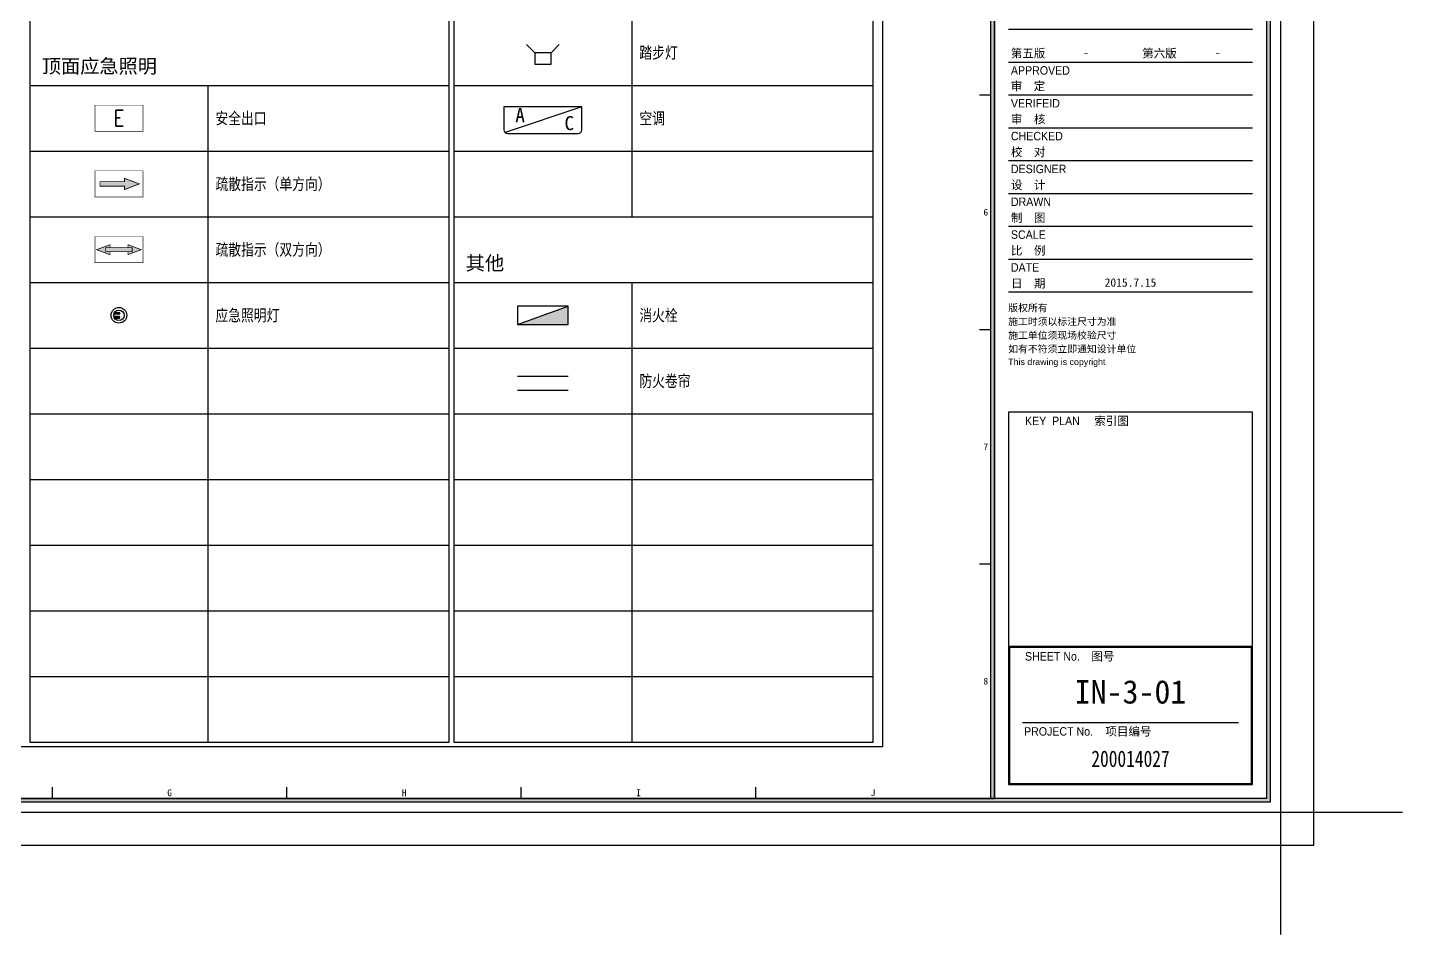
# Model space of a CAD drawing. Header units: millimetres. Extents: x -114775 to 228300, y -175499 to 108657.
# Drawn here: x -102154 to -101860.8, y -112529.9 to -112336.5 of the extents above; entities that cross this region are included whole.
import ezdxf
from ezdxf.enums import TextEntityAlignment as Align

# ---------------------------------------------------------------- set-up
doc = ezdxf.new("R2010")
doc.units = ezdxf.units.MM
doc.header["$LTSCALE"] = 1000
doc.linetypes.add('ACAD_ISO03W100', pattern=[30, 12, -18])
doc.linetypes.add('DASHED', pattern=[19.05, 12.7, -6.35])
doc.layers.get('0').update_dxf_attribs({"linetype": 'CONTINUOUS'})
for name, color, linetype in [('C-顶面应急照明', 7, 'CONTINUOUS'), ('P-平面用电设备', 22, 'CONTINUOUS'), ('P-平面设备(顶面显示)', 22, 'CONTINUOUS'), ('P-消火栓', 1, 'CONTINUOUS'), ('W-图框', 251, 'CONTINUOUS'), ('W-文字', 35, 'CONTINUOUS')]:
    doc.layers.add(name, color=color, linetype=linetype)
doc.layers.add('DEFPOINTS(视图框)', color=251, linetype='CONTINUOUS', plot=False)
doc.styles.add('A2图框$0$WMF-Arial0', font='arial.ttf')
doc.styles.add('A2图框$0$WMF-黑体0', font='simhei.ttf')
doc.styles.add('A2图框$0$ZZ', font='simhei.ttf')
doc.styles.add('DZ', font='simhei.ttf', dxfattribs={"width": 0.7, "height": 500})
doc.styles.add('HZ', font='romans.shx', dxfattribs={"width": 0.9, "bigfont": 'bzhz.shx'})
doc.styles.add('NAME-1', font='simhei.ttf')
doc.styles.add('WORD-1', font='', dxfattribs={"width": 0.7})
doc.styles.add('WORD-2', font='simhei.ttf')
doc.styles.add('WORD-3', font='')
doc.styles.add('黑体', font='simhei.ttf')
doc.styles.get('WORD-1').set_extended_font_data('FangSong_GB2312')
doc.styles.get('WORD-3').set_extended_font_data('SimSun')

# ---------------------------------------------------------------- blocks, each defined once
blk = doc.blocks.new('A2')
at = {"layer": 'DEFPOINTS(视图框)', "color": 1, "ltscale": 0.5}
blk.add_lwpolyline([(26, 0), (0, 0), (0, -26)], dxfattribs=at)
at = {"layer": 'W-图框', "color": 35, "lineweight": 0, "style": 'NAME-1'}
for tag, height, p in [('目录（一）', 3, (-32, 191.44)), ('1:100', 1.8, (-32, 120))]:
    blk.add_attdef(tag, text='', height=height, dxfattribs=at).set_placement(p, align=Align.MIDDLE)
at = {"layer": 'W-图框', "color": 35, "style": 'NAME-1'}
blk.add_attdef('IN-1-01', text='', height=5, dxfattribs=at).set_placement((-32, 25.7), align=Align.MIDDLE)
blk = doc.blocks.new('踏步灯')
blk.add_wipeout([(-50, 70), (50, 70), (50, 0), (-50, 0)])
at = {"color": 251}
for p, q in [((-100, 120), (-50, 70)), ((100, 120), (50, 70))]:
    blk.add_line(p, q, dxfattribs=at)
blk.add_lwpolyline([(-50, 70), (-50, 0), (50, 0), (50, 70)], close=True)
blk = doc.blocks.new('空调')
blk.add_line((0, 0), (-419.6, 0))
at = {"ltscale": 3}
for p, q in [((-419.6, 0), (-419.6, -123.9)), ((0, -123.9), (0, 0)), ((-399.4, -144.1), (-20.2, -144.1))]:
    blk.add_line(p, q, dxfattribs=at)
at = {"color": 251, "ltscale": 3}
blk.add_line((0, 0), (-413.7, -138.2), dxfattribs=at)
at = {"ltscale": 3}
for centre, start, end in [((-399.4, -123.9), 180, 270), ((-20.2, -123.9), 270, 0)]:
    blk.add_arc(centre, 20.2, start, end, dxfattribs=at)
at = {"color": 251, "linetype": 'ACAD_ISO03W100', "ltscale": 3, "style": 'DZ'}
for s, p in [('A', (-306.9, -82.8)), ('C', (-42, -125.7))]:
    blk.add_text(s, height=75.8, dxfattribs=at).set_placement(p, align=Align.RIGHT)
blk = doc.blocks.new('安全出口2')
at = {"const_width": 4}
blk.add_lwpolyline([(0, 167.8), (0, 0), (-307.3, 0), (-307.3, 167.8), (0, 167.8)], dxfattribs=at)
at = {"color": 251, "style": 'HZ', "width": 0.8}
blk.add_text('E', height=102.4, dxfattribs=at).set_placement((-153.6, 83.9), align=Align.MIDDLE)
blk = doc.blocks.new('疏散指示（单方向）2')
blk.add_hatch(color=251).paths.add_polyline_path([(-23.5, 84.2), (-118.2, 48.4), (-118.2, 69.5), (-275.4, 69.5), (-275.4, 98.9), (-118.2, 98.9), (-118.2, 120)])
at = {"const_width": 4}
blk.add_lwpolyline([(0, 167.8), (0, 0), (-307.3, 0), (-307.3, 167.8), (0, 167.8)], dxfattribs=at)
at = {"color": 251, "const_width": 5.2}
blk.add_lwpolyline([(-23.5, 84.2), (-118.2, 48.4), (-118.2, 69.5), (-275.4, 69.5), (-275.4, 98.9), (-118.2, 98.9), (-118.2, 120), (-23.5, 84.2)], dxfattribs=at)
blk = doc.blocks.new('疏散指示（双方向）2')
for points in [[(-296, 83.5), (-210.7, 51.3), (-210.7, 70.3), (-69.3, 70.3), (-69.3, 96.7), (-210.7, 96.7), (-210.7, 115.7)], [(-296, 83.5), (-210.7, 51.3), (-210.7, 70.3), (-69.3, 70.3), (-69.3, 96.7), (-210.7, 96.7), (-210.7, 115.7)], [(-11.3, 83.5), (-96.6, 51.3), (-96.6, 70.3), (-238, 70.3), (-238, 96.7), (-96.6, 96.7), (-96.6, 115.7)], [(-11.3, 83.5), (-96.6, 51.3), (-96.6, 70.3), (-238, 70.3), (-238, 96.7), (-96.6, 96.7), (-96.6, 115.7)]]:
    blk.add_hatch(color=251).paths.add_polyline_path(points)
at = {"const_width": 4}
blk.add_lwpolyline([(-307.3, 0), (-307.3, 167.8), (0, 167.8), (0, 0), (-307.3, 0)], dxfattribs=at)
at = {"color": 251, "const_width": 4.68}
for points in [[(-296, 83.5), (-210.7, 51.3), (-210.7, 70.3), (-69.3, 70.3), (-69.3, 96.7), (-210.7, 96.7), (-210.7, 115.7), (-296, 83.5)], [(-11.3, 83.5), (-96.6, 51.3), (-96.6, 70.3), (-238, 70.3), (-238, 96.7), (-96.6, 96.7), (-96.6, 115.7), (-11.3, 83.5)]]:
    blk.add_lwpolyline(points, dxfattribs=at)
blk = doc.blocks.new('应急照明灯')
h = blk.add_hatch(color=251)
h.paths.add_polyline_path([(0.01, 0.049, 0.789305), (0.01, 0.137), (-0.21, 0.137, 0.095417), (-0.245, 0.049)])
h.paths.add_polyline_path([(0.01, -0.137, 0.789305), (0.01, -0.049), (-0.245, -0.049, 0.095417), (-0.21, -0.137)])
at = {"color": 251}
for p, q in [((0.01, 0.049), (-0.245, 0.049)), ((-0.21, 0.137), (0.01, 0.137)), ((0.01, -0.049), (-0.245, -0.049)), ((-0.21, -0.137), (0.01, -0.137))]:
    blk.add_line(p, q, dxfattribs=at)
blk.add_circle((0, 0), 0.374)
blk.add_circle((0, 0), 0.25, dxfattribs=at)
for centre in [(0, 0.093), (0, -0.093)]:
    blk.add_arc(centre, 0.0451, 283.43158, 76.56842, dxfattribs=at)
blk = doc.blocks.new('消火栓2')
h = blk.add_hatch(color=251)
h.dxf.hatch_style = 1
h.paths.add_polyline_path([(-135, 0), (135, 0), (135, 99)])
at = {"color": 251}
blk.add_line((-135, 0), (135, 99), dxfattribs=at)
blk.add_lwpolyline([(-135, 0), (135, 0), (135, 99), (-135, 99)], close=True)
blk = doc.blocks.new('A2 图框')
at = {"layer": 'W-图框', "ltscale": 0.5}
h = blk.add_hatch(color=161, dxfattribs=at)
h.paths.add_polyline_path([(-562, 403), (-3, 403), (-3, 3), (-562, 3)], flags=16)
h.paths.add_polyline_path([(-562.8, 403.8), (-2.2, 403.8), (-2.2, 2.2), (-562.8, 2.2)])
at = {"layer": 'W-图框', "linetype": 'ByBlock'}
blk.add_hatch(color=161, dxfattribs=at).paths.add_polyline_path([(-61.8, 403), (-61, 403), (-61, 3), (-61.8, 3)])
h = blk.add_hatch(color=161, dxfattribs=at)
h.paths.add_polyline_path([(-57.8, 6.2), (-6.2, 6.2), (-6.2, 35.2), (-57.8, 35.2)], flags=16)
h.paths.add_polyline_path([(-58, 6), (-6, 6), (-6, 35.4), (-58, 35.4)])
at = {"layer": 'W-图框', "linetype": 'ByBlock', "ltscale": 0.01}
for p, q in [((-58, 167), (-6, 167)), ((-58, 160), (-6, 160)), ((-58, 153), (-6, 153)), ((-58, 146), (-6, 146)), ((-58, 139), (-6, 139)), ((-58, 132), (-6, 132)), ((-58, 125), (-6, 125)), ((-58, 118), (-6, 118)), ((-58, 111), (-6, 111)), ((-55, 19.2), (-9, 19.2))]:
    blk.add_line(p, q, dxfattribs=at)
at = {"layer": 'W-图框', "color": 7}
for p, q in [((-64.2, 153), (-61.8, 153)), ((-64.2, 103), (-61.8, 103)), ((-64.2, 53), (-61.8, 53)), ((-261.9, 3), (-261.9, 5.4)), ((-211.9, 3), (-211.9, 5.4)), ((-161.9, 3), (-161.9, 5.4)), ((-111.9, 3), (-111.9, 5.4))]:
    blk.add_line(p, q, dxfattribs=at)
at = {"layer": 'W-图框', "color": 251, "ltscale": 0.01}
for points in [[(-587, 413), (7, 413), (7, -7), (-587, -7)], [(-580, 406), (0, 406), (0, 0), (-580, 0)]]:
    blk.add_lwpolyline(points, close=True, dxfattribs=at)
at = {"layer": 'W-图框', "color": 161, "ltscale": 0.5}
for points in [[(-562.8, 403.8), (-2.2, 403.8), (-2.2, 2.2), (-562.8, 2.2)], [(-562, 403), (-3, 403), (-3, 3), (-562, 3)]]:
    blk.add_lwpolyline(points, close=True, dxfattribs=at)
at = {"layer": 'W-图框', "color": 161, "linetype": 'ByBlock'}
for points in [[(-562, 403), (-562, 3), (-61, 3), (-61, 403)], [(-61.8, 403), (-61, 403), (-61, 3), (-61.8, 3)], [(-3, 3), (-61, 3), (-61, 403), (-3, 403)], [(-3, 3), (-61, 3), (-61, 403), (-3, 403)], [(-58, 35.4), (-6, 35.4), (-6, 85.4), (-58, 85.4)], [(-58, 6), (-6, 6), (-6, 35.4), (-58, 35.4)], [(-57.8, 6.2), (-6.2, 6.2), (-6.2, 35.2), (-57.8, 35.2)]]:
    blk.add_lwpolyline(points, close=True, dxfattribs=at)
at = {"layer": 'W-图框', "color": 1, "ltscale": 0.01}
blk.add_lwpolyline([(26, 0), (0, 0), (0, -26)], dxfattribs=at)
at = {"layer": 'W-图框', "lineweight": 0}
for s, height, style, p in [('第五版', 1.8, '黑体', (-57.54, 160.98)), ('第六版', 1.8, '黑体', (-29.5, 160.98)), ('审  定', 1.8, '黑体', (-57.54, 153.98)), ('审  核', 1.8, '黑体', (-57.5, 146.92)), ('校  对', 1.8, '黑体', (-57.5, 139.92)), ('设  计', 1.8, '黑体', (-57.5, 132.92)), ('制  图', 1.8, '黑体', (-57.5, 125.92)), ('比  例', 1.8, '黑体', (-57.5, 118.92)), ('日  期', 1.8, '黑体', (-57.5, 111.92)), ('版权所有', 1.499, 'A2图框$0$WMF-黑体0', (-58.08, 106.85)), ('施工时须以标注尺寸为准', 1.4986, 'A2图框$0$WMF-黑体0', (-58.08, 103.93)), ('施工单位须现场校验尺寸', 1.4986, 'A2图框$0$WMF-黑体0', (-58.08, 101.01)), ('如有不符须立即通知设计单位', 1.4986, 'A2图框$0$WMF-黑体0', (-58.08, 98.09)), ('This drawing is copyright', 1.3487, 'A2图框$0$WMF-Arial0', (-58.08, 95.42)), ('           索引图', 1.8, 'A2图框$0$WMF-黑体0', (-53.2, 82.6)), ('           图号', 1.8, 'A2图框$0$WMF-黑体0', (-53.82, 32.4)), ('              项目编号', 1.8, 'A2图框$0$WMF-黑体0', (-54.49, 16.4))]:
    blk.add_text(s, height=height, dxfattribs=dict(at, style=style)).set_placement(p)
at = {"layer": 'W-图框', "lineweight": 0, "style": 'A2图框$0$WMF-Arial0', "width": 0.9}
for s, p in [('APPROVED', (-57.5, 157.33)), ('VERIFEID', (-57.5, 150.33)), ('CHECKED', (-57.5, 143.33)), ('DESIGNER', (-57.5, 136.33)), ('DRAWN', (-57.5, 129.33)), ('SCALE  ', (-57.5, 122.33)), ('DATE  ', (-57.5, 115.33)), ('KEY  PLAN', (-54.5, 82.6)), ('SHEET No.', (-54.5, 32.4)), ('PROJECT No.', (-54.7, 16.4))]:
    blk.add_text(s, height=1.8, dxfattribs=at).set_placement(p)
at = {"layer": 'W-图框', "lineweight": 0, "ltscale": 150, "style": 'A2图框$0$ZZ'}
for s, p in [('6', (-62.86, 128)), ('7', (-62.86, 78)), ('8', (-62.86, 28)), ('G', (-236.9, 4.22)), ('H', (-186.9, 4.22)), ('I', (-136.9, 4.22)), ('J', (-86.9, 4.22))]:
    blk.add_text(s, height=1.45, dxfattribs=at).set_placement(p, align=Align.MIDDLE)
at = {"layer": 'W-图框', "color": 35, "lineweight": 0, "style": 'WORD-3', "width": 0.65}
blk.add_attdef('建设单位', text='', height=3, dxfattribs=at).set_placement((-32, 300.49), align=Align.MIDDLE)
at = {"layer": 'W-图框', "color": 35, "ltscale": 1000, "style": 'WORD-2'}
for tag, height, width, p in [('项目名称英文翻译', 3.5, 0.8, (-21.14, 246.28)), ('项目名称', 7, 0.7, (-41.38, 246.28)), ('项目名称', 7, 0.7, (-30.73, 246.28))]:
    blk.add_attdef(tag, text='', height=height, rotation=90, dxfattribs=dict(at, width=width)).set_placement(p, align=Align.MIDDLE)
at = {"layer": 'W-图框', "color": 35, "lineweight": 0, "style": 'WORD-2'}
for tag, p in [('2013.01.01', (-41.46, 176)), ('2013.03.01', (-13.42, 176)), ('2013.05.01', (-41.46, 169)), ('2013.06.01', (-13.42, 169)), ('2013.08.01', (-41.46, 162)), ('2013.09.01', (-13.42, 162)), ('2013.09.01', (-32, 113))]:
    blk.add_attdef(tag, text='', height=1.8, dxfattribs=at).set_placement(p, align=Align.MIDDLE)
at = {"layer": 'W-图框', "color": 35, "ltscale": 1000, "style": 'WORD-2', "width": 0.78}
blk.add_attdef('FS2011000', text='', height=3.5, dxfattribs=at).set_placement((-32, 11.45), align=Align.MIDDLE)

msp = doc.modelspace()

# ---------------------------------------------------------------- linework, layer by layer
at = {"layer": 'P-平面设备(顶面显示)', "color": 6, "linetype": 'DASHED', "ltscale": 0.1}
for p, q in [((-102038.69, -112410.88), (-102049.48, -112410.88)), ((-102038.69, -112413.88), (-102049.48, -112413.88))]:
    msp.add_line(p, q, dxfattribs=at)
at = {"layer": 'W-图框', "color": 146, "linetype": 'ByBlock'}
for p, q in [((-102025.05, -112376.85), (-102025.05, -112166.85)), ((-102153.45, -112348.85), (-102064.05, -112348.85)), ((-102115.45, -112488.85), (-102115.45, -112348.85)), ((-102063.05, -112376.85), (-101973.65, -112376.85)), ((-102063.05, -112390.85), (-101973.65, -112390.85)), ((-102025.05, -112488.85), (-102025.05, -112390.85))]:
    msp.add_line(p, q, dxfattribs=at)
at = {"layer": 'W-图框', "color": 251, "linetype": 'ByBlock'}
for p, q in [((-102063.05, -112348.85), (-101973.65, -112348.85)), ((-102153.45, -112362.85), (-102064.05, -112362.85)), ((-102063.05, -112362.85), (-101973.65, -112362.85)), ((-102153.45, -112376.85), (-102064.05, -112376.85)), ((-102153.45, -112390.85), (-102064.05, -112390.85)), ((-102153.45, -112404.85), (-102064.05, -112404.85)), ((-102063.05, -112404.85), (-101973.65, -112404.85)), ((-102153.45, -112418.85), (-102064.05, -112418.85)), ((-102063.05, -112418.85), (-101973.65, -112418.85)), ((-102153.45, -112432.85), (-102064.05, -112432.85)), ((-102063.05, -112432.85), (-101973.65, -112432.85)), ((-102153.45, -112446.85), (-102064.05, -112446.85)), ((-102063.05, -112446.85), (-101973.65, -112446.85)), ((-102153.45, -112460.85), (-102064.05, -112460.85)), ((-102063.05, -112460.85), (-101973.65, -112460.85)), ((-102153.45, -112474.85), (-102064.05, -112474.85)), ((-102063.05, -112474.85), (-101973.65, -112474.85))]:
    msp.add_line(p, q, dxfattribs=at)
at = {"layer": 'W-图框', "color": 44, "ltscale": 20}
msp.add_lwpolyline([(-102425.65, -112137.85), (-101971.65, -112137.85), (-101971.65, -112489.85), (-102425.65, -112489.85)], close=True, dxfattribs=at)
at = {"layer": 'W-图框', "color": 146}
for points in [[(-102064.05, -112138.85), (-102153.45, -112138.85), (-102153.45, -112488.85), (-102064.05, -112488.85)], [(-101973.65, -112138.85), (-102063.05, -112138.85), (-102063.05, -112488.85), (-101973.65, -112488.85)]]:
    msp.add_lwpolyline(points, close=True, dxfattribs=at)

# ---------------------------------------------------------------- block references
at = {"layer": 'C-顶面应急照明'}
for name, p, xscale, yscale, zscale in [('安全出口2', (-102129.33, -112358.64), 0.03333333334012423, 0.03333333332557231, 0.03333333333333333), ('疏散指示（单方向）2', (-102129.33, -112372.64), 0.03333333334012423, 0.03333333332557231, 0.03333333333333333), ('疏散指示（双方向）2', (-102129.33, -112386.64), 0.03333333334012423, 0.03333333332557231, 0.03333333333333333), ('应急照明灯', (-102134.45, -112397.85), 4.456068376093754, 4.456068376108306, 4.456068376093868)]:
    msp.add_blockref(name, p, dxfattribs=dict(at, xscale=xscale, yscale=yscale, zscale=zscale))
at = {"layer": 'P-平面用电设备', "xscale": 0.03956043955986388, "yscale": 0.03956043955986388, "zscale": 0.03956043956044596}
msp.add_blockref('空调', (-102035.75, -112353.4), dxfattribs=at)
at = {"layer": 'P-消火栓', "color": 251, "xscale": 0.03999999999359716, "yscale": 0.04000000000814907, "zscale": 0.04}
msp.add_blockref('消火栓2', (-102044.05, -112399.83), dxfattribs=at)
at = {"layer": 'W-图框'}
ref = msp.add_blockref('A2', (-101886.75, -112503.87), dxfattribs=at)
ref.add_attrib('目录（一）', '图例说明表（一）', dxfattribs={"color": 35, "lineweight": 0, "height": 3, "style": 'NAME-1'}).set_placement((-101918.75, -112312.43), align=Align.MIDDLE)
ref.add_attrib('IN-1-01', 'IN-3-01', dxfattribs={"color": 35, "height": 5, "style": 'NAME-1'}).set_placement((-101918.75, -112478.17), align=Align.MIDDLE)

# ---------------------------------------------------------------- texts
at = {"layer": 'W-文字', "color": 35, "linetype": 'ByBlock', "lineweight": 0, "ltscale": 0.01, "style": 'WORD-1', "width": 0.8}
for s, p in [('踏步灯', (-102023.48, -112341.85, -95.29)), ('安全出口', (-102113.88, -112355.85, -95.29)), ('空调', (-102023.48, -112355.85, -95.29)), ('疏散指示（单方向）', (-102113.88, -112369.85, -95.29)), ('疏散指示（双方向）', (-102113.88, -112383.85, -95.29)), ('应急照明灯', (-102113.88, -112397.85, -95.29)), ('消火栓', (-102023.48, -112397.85, -95.29)), ('防火卷帘', (-102023.48, -112411.85, -95.29))]:
    msp.add_text(s, height=2.5, dxfattribs=at).set_placement(p, align=Align.MIDDLE_LEFT)
at = {"layer": 'W-文字', "color": 2, "ltscale": 1000, "style": 'WORD-2'}
for s, p in [('顶面应急照明', (-102150.9, -112346.22)), ('其他', (-102060.5, -112388.22))]:
    msp.add_text(s, height=3, dxfattribs=at).set_placement(p)

# ---------------------------------------------------------------- next in the draw order: block references
at = {"layer": 'P-平面用电设备', "xscale": 0.03496499999891967, "yscale": 0.03496499999891967, "zscale": 0.034965}
msp.add_blockref('踏步灯', (-102044.05, -112344.3), dxfattribs=at)

# ---------------------------------------------------------------- next in the draw order: block references
at = {"layer": 'W-图框'}
ref = msp.add_blockref('A2 图框', (-101886.75, -112503.87), dxfattribs=at)
ref.add_attrib('2013.08.01', '-', dxfattribs={"color": 35, "lineweight": 0, "height": 1.8, "style": 'WORD-2'}).set_placement((-101928.22, -112341.87), align=Align.MIDDLE)
ref.add_attrib('2013.09.01', '-', dxfattribs={"color": 35, "lineweight": 0, "height": 1.8, "style": 'WORD-2'}).set_placement((-101900.18, -112341.87), align=Align.MIDDLE)
ref.add_attrib('2013.09.01', '2015.7.15', dxfattribs={"color": 35, "lineweight": 0, "height": 1.8, "style": 'WORD-2'}).set_placement((-101918.75, -112390.87), align=Align.MIDDLE)
ref.add_attrib('FS2011000', '200014027', dxfattribs={"color": 35, "ltscale": 1000, "height": 3.5, "style": 'WORD-2', "width": 0.78}).set_placement((-101918.75, -112492.42), align=Align.MIDDLE)

doc.saveas('drawing.dxf')
